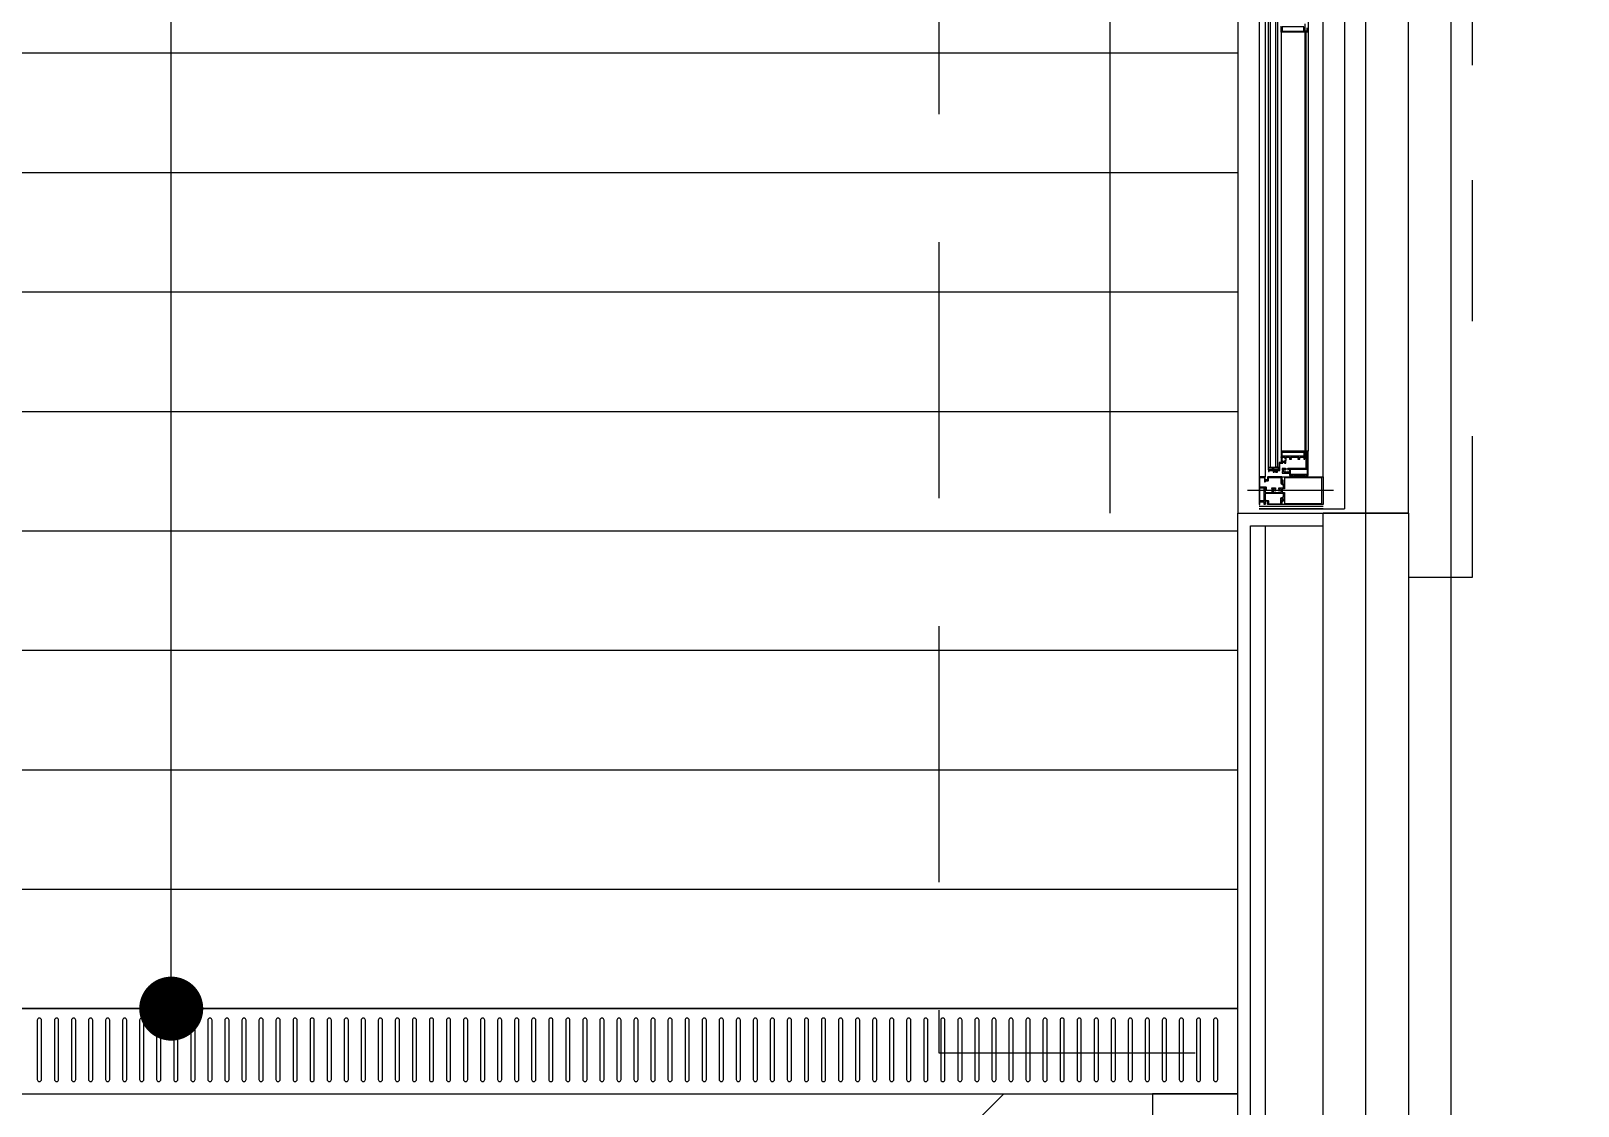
# Model space of a CAD drawing. Header units: millimetres. Extents: x -47382 to 204618, y -51045 to 127155.
# Drawn here: x 22372 to 25997, y 55446 to 57966 of the extents above; entities that cross this region are included whole.
import ezdxf

# ---------------------------------------------------------------- set-up
doc = ezdxf.new("R2010")
doc.units = ezdxf.units.MM
doc.header["$LTSCALE"] = 300
doc.header["$MEASUREMENT"] = 0
for name, pattern in [('CEN', [62, 60, -1, 0, -1]), ('HID', [2, 1.1, -0.9]), ('STD_HIDDEN', [3, 2, -1])]:
    doc.linetypes.add(name, pattern=pattern)
for name, color, linetype in [('A-CEN', 1, 'CEN'), ('A-CURTAIN', 4, 'HID'), ('A-DOOR', 4, 'CONTINUOUS'), ('A-FLOR-FLIN-TYP2', 8, 'CONTINUOUS'), ('A-FLOR-INSL', 8, 'CONTINUOUS'), ('A-FLOR-LINE-ABOV', 6, 'STD_HIDDEN'), ('A-FLOR-PAVE-PAT1', 251, 'CONTINUOUS'), ('A-FLOR-PFIX', 6, 'CONTINUOUS'), ('A-FLOR-STRA-ETC', 7, 'CONTINUOUS'), ('A-FLOR-STRA-MAIN', 4, 'CONTINUOUS'), ('A-OUT-FIN-TYP2', 4, 'CONTINUOUS'), ('A-ST-AXIS-CEN', 252, 'CEN'), ('A-ST-CONC', 2, 'CONTINUOUS')]:
    doc.layers.add(name, color=color, linetype=linetype)

# ---------------------------------------------------------------- blocks, each defined once
blk = doc.blocks.new('A$C425351A3')
at = {"layer": 'A-DOOR', "color": 4}
for p, q in [((0, 227.1), (3620, 227.1)), ((3620, 27.1), (3620, 227.1)), ((3577.5, 201.3), (3577.5, 0)), ((3545, 177.1), (2442.5, 177.1)), ((3615, 177.1), (3615, 27.1)), ((3620, 177.1), (3620, 27.1)), ((2502.5, 142.1), (3485, 142.1)), ((2502.5, 137.1), (3525.5, 137.1)), ((2502.5, 134.1), (3485, 134.1)), ((2502.5, 79.1), (3498.5, 79.1)), ((3506.1, 81.1), (3506.1, 79.1)), ((3522.6, 50.1), (3525.1, 74.1)), ((2442.5, 41.1), (3545, 41.1)), ((3522.6, 71.1), (2464.9, 71.1)), ((3522.6, 66.1), (2464.9, 66.1)), ((3522.6, 54.1), (2464.9, 54.1)), ((3522.6, 49.1), (2464.9, 49.1)), ((3522.6, 71.1), (3522.6, 65.1)), ((3522.6, 49.1), (3522.6, 71.1)), ((2442.5, 27.1), (3545, 27.1))]:
    blk.add_line(p, q, dxfattribs=at)
for points in [[(3610, 81.1), (3601.1, 81.1, -1), (3601.1, 82.2), (3602, 82.2), (3602, 83.8), (3596, 83.8), (3596, 82.2), (3597, 82.2, -1), (3597, 81.1), (3593.5, 81.1, -0.414214), (3593, 81.6), (3593, 83.6, 0.414214), (3592.5, 84.1), (3584.5, 84.1, 0.414214), (3584, 83.6), (3584, 69.9), (3583.7, 69.6), (3584, 69.3), (3584, 42.1, 0.414214), (3585, 41.1), (3598.5, 41.1), (3598.5, 41.8, -1), (3600, 41.8), (3600, 41.1), (3610, 41.1), (3610, 39.1), (3605.1, 39.1, 0.414214), (3604.6, 38.6), (3604.6, 30.3, -1), (3603.1, 30.3), (3603.1, 38.6, 0.414214), (3602.6, 39.1), (3572, 39.1, -0.414214), (3571, 40.1), (3571, 42.6), (3572.5, 42.6), (3572.9, 41.4, 0.322823), (3573.4, 41.1), (3581.5, 41.1, 0.414214), (3582, 41.6), (3582, 57.6, 0.414214), (3581.5, 58.1), (3573.3, 58.1, 0.284079), (3572.9, 57.8), (3572.5, 57.1), (3571, 57.1), (3571, 65.1, -0.414214), (3571.5, 65.6), (3573.8, 65.6, -1), (3573.8, 64.1), (3573.5, 64.1, 0.414214), (3573, 63.6), (3573, 60.9, 0.414214), (3573.8, 60.1), (3581.2, 60.1, 0.414214), (3582, 60.9), (3582, 63.6, 0.414214), (3581.5, 64.1), (3581.3, 64.1, -1), (3581.3, 65.6), (3581.5, 65.6, 0.414214), (3582, 66.1), (3582, 73.1, 0.414214), (3581.5, 73.6), (3581.3, 73.6, -1), (3581.3, 75.1), (3581.5, 75.1, 0.414214), (3582, 75.6), (3582, 78.3, 0.414214), (3581.2, 79.1), (3573.8, 79.1, 0.414214), (3573, 78.3), (3573, 75.6, 0.414214), (3573.5, 75.1), (3573.8, 75.1, -1), (3573.8, 73.6), (3571.5, 73.6, -0.414214), (3571, 74.1), (3571, 83.6, 0.414214), (3570.5, 84.1), (3561.5, 84.1, 0.414214), (3561, 83.6), (3561, 83.1, 0.414214), (3561.5, 82.6), (3563, 82.6, -1), (3563, 81.1), (3558.1, 81.1, -1), (3558.1, 82.2), (3559, 82.2), (3559, 83.8), (3553, 83.8), (3553, 82.2), (3554, 82.2, -1), (3554, 81.1), (3545, 81.1), (3545, 177.1), (3610, 177.1)], [(3581.5, 82.1), (3581.5, 86.1, -0.414214), (3582, 86.6), (3607, 86.6, 0.414214), (3607.5, 87.1), (3607.5, 174.1, 0.414214), (3607, 174.6), (3548, 174.6, 0.414214), (3547.5, 174.1), (3547.5, 87.1, 0.414214), (3548, 86.6), (3573, 86.6, -0.414214), (3573.5, 86.1), (3573.5, 82.1, 0.414214), (3574, 81.6), (3581, 81.6, 0.414214)], [(3485, 137.1), (3488.5, 137.1, 1), (3488.5, 138.6), (3487, 138.6), (3487, 140.1), (3495, 140.1), (3495, 138.6), (3493.5, 138.6, 1), (3493.5, 137.1), (3497, 137.1), (3497, 140.1), (3524.5, 140.1, -0.414213), (3525.5, 139.1), (3525.5, 95.2, 0.414213), (3526, 94.7), (3528, 94.7, 1), (3528, 95.7), (3527.5, 95.7), (3527.5, 98.1, -0.414214), (3528, 98.6), (3534, 98.6, -0.414214), (3534.5, 98.1), (3534.5, 95.7), (3534, 95.7, 1), (3534, 94.7), (3534.5, 94.7), (3534.5, 89.5), (3534, 89.5, 1), (3534, 88.5), (3534.5, 88.5), (3534.5, 86.1, -0.414214), (3534, 85.6), (3528, 85.6, -0.414214), (3527.5, 86.1), (3527.5, 88.5), (3528, 88.5, 1), (3528, 89.5), (3526, 89.5, 0.414214), (3525.5, 89), (3525.5, 81.1), (3529, 81.1, 0.414214), (3529.5, 81.6), (3529.5, 81.6, 0.414214), (3529, 82.1), (3527.5, 82.1), (3527.5, 83.6), (3534.5, 83.6), (3534.5, 82.1), (3533, 82.1, 1), (3533, 81.1), (3536.5, 81.1), (3536.5, 91.8), (3536.2, 92.1), (3536.5, 92.4), (3536.5, 97.6, -0.414214), (3537, 98.1), (3542, 98.1), (3542, 106.1), (3544, 106.1, 0.414214), (3545, 107.1, 0.414214), (3544, 108.1), (3542, 108.1), (3542, 134.1), (3544, 134.1, 0.414214), (3545, 135.1, 0.414214), (3544, 136.1), (3542, 136.1), (3542, 142.1), (3485, 142.1)], [(3558.9, 83.2, 0.414214), (3558.4, 83.7), (3553.7, 83.7, 0.414214), (3553.2, 83.2), (3553.2, 82.7, 0.414214), (3553.7, 82.2), (3554.5, 82.2, -0.696601), (3554.5, 80.8), (3545, 80.8), (3545, 48.1, 0.414214), (3546, 47.1), (3552.5, 47.1), (3552.5, 41.6), (3554.5, 41.6), (3554.5, 48.1, 0.414214), (3553.5, 49.1), (3547, 49.1), (3547, 78.5), (3560.5, 78.5), (3560.5, 80.8), (3557.5, 80.8, -0.696601), (3557.5, 82.2), (3558.4, 82.2, 0.414214), (3558.9, 82.7)], [(3596.2, 83.2, -0.414214), (3596.7, 83.7), (3601.4, 83.7, -0.414214), (3601.9, 83.2), (3601.9, 82.7, -0.414214), (3601.4, 82.2), (3600.5, 82.2, 0.696601), (3600.5, 80.8), (3610, 80.8), (3610, 48.1, -0.414214), (3609, 47.1), (3602.5, 47.1), (3602.5, 41.6), (3600.5, 41.6), (3600.5, 48.1, -0.414214), (3601.5, 49.1), (3608, 49.1), (3608, 78.5), (3594.5, 78.5), (3594.5, 80.8), (3597.5, 80.8, 0.696601), (3597.5, 82.2), (3596.7, 82.2, -0.414214), (3596.2, 82.7)], [(3603, 29.1), (3603, 38, 1), (3601.5, 38), (3601.5, 29.1, -0.414214), (3601, 28.6), (3571.7, 28.6, -0.414214), (3570.7, 29.6), (3570.7, 42.9), (3572.7, 42.9), (3573.2, 41.4), (3574.7, 41.4), (3574.7, 43.4, 0.414214), (3573.7, 44.4), (3570.2, 44.4, 0.414214), (3569.2, 43.4), (3569.2, 29.6, -0.414214), (3568.2, 28.6), (3547, 28.6, -0.414214), (3546.5, 29.1), (3546.5, 39.1, -0.414214), (3547, 39.6), (3556.5, 39.6), (3556.5, 41.8, 1), (3555, 41.8), (3555, 41.1), (3545, 41.1), (3545, 27.1), (3610, 27.1), (3610, 28.6), (3603.5, 28.6, -0.414214)]]:
    blk.add_lwpolyline(points, format="xyb", close=True, dxfattribs=at)
for points in [[(2499, 138.6), (2500.5, 138.6), (2500.5, 140.1), (2492.5, 140.1)], [(2483.5, 134.1), (2502.5, 134.1), (2502.5, 79.1), (2489, 79.1)]]:
    blk.add_lwpolyline(points, dxfattribs=at)
for points in [[(2445.5, 142.1), (2502.5, 142.1), (2502.5, 137.1), (2499, 137.1, -1)], [(3498.5, 79.1), (3498.5, 78.6, 1), (3500, 78.6), (3500, 79.1), (3503.7, 79.1), (3504, 79.4), (3504.3, 79.1), (3511.2, 79.1), (3511.2, 74.1), (3525.1, 74.1), (3525.1, 72.1), (3526.4, 72.1), (3526.4, 74.1), (3528.6, 74.1), (3528.6, 59.4), (3526.4, 59.4), (3526.4, 61.4), (3525.1, 61.4), (3525.1, 58.1), (3528.6, 58.1), (3528.6, 49.1), (3532.5, 49.1, 0.414214), (3532.8, 49.4), (3532.8, 50.3, 0.414214), (3532.5, 50.6), (3530.6, 50.6), (3530.6, 59.9), (3533.8, 59.9), (3533.8, 62.9, 0.414214), (3533.3, 63.4), (3532.6, 63.4, 0.414214), (3532.1, 62.9), (3532.1, 61.9), (3530.6, 61.9), (3530.6, 63.4), (3530.6, 65.6), (3533.8, 65.6), (3533.8, 70.1, 0.414214), (3533.3, 70.6), (3532.6, 70.6, 0.414214), (3532.1, 70.1), (3532.1, 67.6), (3530.6, 67.6), (3530.6, 76.1), (3513.2, 76.1), (3513.2, 82.6, 0.414214), (3512.7, 83.1, 0.414214), (3512.2, 82.6), (3512.2, 81.7, -0.414214), (3511.6, 81.1, -0.414214), (3511, 81.7), (3511, 87.9, -0.414214), (3511.6, 88.5, -0.414214), (3512.2, 87.9), (3512.2, 87, 0.414214), (3512.7, 86.5, 0.414214), (3513.2, 87), (3513.2, 90.1), (3507.1, 90.1, 0.414214), (3506.6, 89.6), (3506.6, 87.6, 1), (3507.6, 87.6, -0.414214), (3508.1, 88.1), (3508.4, 88.1, -0.414214), (3509, 87.5), (3509, 81.7, -0.414214), (3508.4, 81.1), (3508.1, 81.1, -0.414214), (3507.6, 81.6, 1), (3506.6, 81.6, -0.414214), (3506.1, 81.1), (3501.9, 81.1, -0.414214), (3501.4, 81.6, 1), (3500.4, 81.6, -0.414214), (3499.9, 81.1), (3499.6, 81.1, -0.414214), (3499, 81.7), (3499, 87.5, -0.414214), (3499.6, 88.1), (3499.9, 88.1, -0.414214), (3500.4, 87.6, 1), (3501.4, 87.6), (3501.4, 89.6, 0.414214), (3500.9, 90.1), (3499, 90.1), (3499, 98.6), (3504, 98.6), (3504, 103.1), (3502, 103.1), (3502, 100.6), (3499, 100.6), (3499, 120.6), (3502, 120.6), (3502, 118.1), (3504, 118.1), (3504, 122.6), (3499, 122.6), (3499, 132.1), (3504, 132.1), (3504, 134.1), (3485, 134.1), (3485, 79.1), (3498.5, 79.1)]]:
    blk.add_lwpolyline(points, format="xyb", dxfattribs=at)
for points in [[(2500.5, 132.1), (2490.5, 132.1), (2490.5, 81.1), (2500.5, 81.1)], [(3487, 132.1), (3497, 132.1), (3497, 81.1), (3487, 81.1)], [(3540, 100.6), (3527.5, 100.6), (3527.5, 140.1), (3540, 140.1)], [(3522.6, 50.1), (3522.6, 74.1), (3525.1, 74.1), (3525.1, 50.1)]]:
    blk.add_lwpolyline(points, close=True, dxfattribs=at)
for centre, radius, start, end in [((3504, 99.4), 9.86, 253.8262, 286.1738), ((3520.2, 92.1), 6.14, 333.4061, 26.5939), ((3525.6, 41.2), 8.43, 69.237, 110.763)]:
    blk.add_arc(centre, radius, start, end, dxfattribs=at)

msp = doc.modelspace()

# ---------------------------------------------------------------- hatches: boundary and pattern name
at = {"layer": 'A-FLOR-PAVE-PAT1'}
h = msp.add_hatch(dxfattribs=at)
h.set_pattern_fill('DOLMIT', color=256, scale=1000)
h.set_pattern_definition([(0, (-72021493.09, 8621329.2), (0, 250), []), (45, (-72021493.1, 8621329.2), (-499.999999, 499.999999), [353.553391, -707.106781])])
h.paths.add_polyline_path([(27200, 51971.4), (25000, 51971.4), (25000, 55474.8), (20201.1, 55474.8), (20200, 49821.4), (22400, 49821.4), (22400, 46871.4), (20200, 46871.4), (20200, 44371.4), (27200, 44371.4)])
h.paths.add_polyline_path([(25200, 52171.4), (25201.2, 55674.8), (25200, 55674.8)])
h.paths.add_polyline_path([(20202.4, 55674.8), (20201.2, 55674.8), (20201.2, 55573.1)])
edge = h.paths.add_edge_path()
edge.add_line((27400, 47271.4), (28750, 47271.4))
edge.add_line((28750, 47271.4), (28750, 48866.4))
edge.add_line((28750, 48866.4), (27970, 48866.4))
edge.add_arc((28825, 48866.4), 855, 98.4067, 180, ccw=False)
edge.add_line((28700, 49712.3), (28700, 49730.6))
edge.add_arc((28825, 50576.4), 854.9, 181.6706, 261.5951, ccw=False)
edge.add_line((27970.4, 50551.4), (27970.4, 50576.4))
edge.add_line((27970.4, 50576.4), (28750, 50576.4))
edge.add_line((28750, 50576.4), (28750, 52171.4))
edge.add_line((28750, 52171.4), (27400, 52171.4))
edge.add_line((27400, 52171.4), (27400, 47271.4))

# ---------------------------------------------------------------- linework, layer by layer
at = {"layer": 'A-CEN'}
msp.add_lwpolyline([(25500, 51971.4), (25500, 61471.4)], dxfattribs=at)
at = {"layer": 'A-CURTAIN'}
msp.add_lwpolyline([(25600, 56686.4), (25750, 56686.4), (25750, 60471.4), (25600, 60471.4)], dxfattribs=at)
at = {"layer": 'A-FLOR-FLIN-TYP2'}
for p, q in [((24900, 60471.4), (24900, 56836.4)), ((25200, 60471.4), (25200, 56836.4)), ((25600, 56836.4), (25600, 60471.4))]:
    msp.add_line(p, q, dxfattribs=at)
at = {"layer": 'A-FLOR-INSL'}
msp.add_line((25265, 54121.4), (25265, 56806.4), dxfattribs=at)
at = {"layer": 'A-FLOR-LINE-ABOV'}
msp.add_lwpolyline([(35400, 61971.4), (24500, 61971.4), (24500, 55571.4), (25200, 55571.4)], dxfattribs=at)
at = {"layer": 'A-FLOR-PFIX'}
for points in [[(20202.4, 55674.8), (20200, 55474.8), (25000, 55474.8), (25000, 51971.4), (27200, 51971.4), (27200, 44371.4), (27400, 44371.4), (27400, 52171.4), (25200, 52171.4), (25200, 55674.8), (20202.4, 55674.8), (20200, 55474.8)], [(25200, 55674.8), (20202.4, 55674.8), (20200, 55474.8), (25000, 55474.8), (25200, 55474.8)], [(25000, 55474.8), (25000, 52171.4), (25200, 52171.4), (25200, 55474.8)]]:
    msp.add_lwpolyline(points, close=True, dxfattribs=at)
for points in [[(22397.4, 55508.8), (22397.4, 55647.6, 1), (22387.4, 55647.6), (22387.4, 55508.8, 1)], [(22437.4, 55508.8), (22437.4, 55647.6, 1), (22427.4, 55647.6), (22427.4, 55508.8, 1)], [(22477.3, 55508.8), (22477.3, 55647.6, 1), (22467.3, 55647.6), (22467.3, 55508.8, 1)], [(22517.3, 55508.8), (22517.3, 55647.6, 1), (22507.3, 55647.6), (22507.3, 55508.8, 1)], [(22557.2, 55508.8), (22557.2, 55647.6, 1), (22547.2, 55647.6), (22547.2, 55508.8, 1)], [(22597.1, 55508.8), (22597.1, 55647.6, 1), (22587.1, 55647.6), (22587.1, 55508.8, 1)], [(22637.1, 55508.8), (22637.1, 55647.6, 1), (22627.1, 55647.6), (22627.1, 55508.8, 1)], [(22677, 55508.8), (22677, 55647.6, 1), (22667, 55647.6), (22667, 55508.8, 1)], [(22716.9, 55508.8), (22716.9, 55647.6, 1), (22706.9, 55647.6), (22706.9, 55508.8, 1)], [(22756.9, 55508.8), (22756.9, 55647.6, 1), (22746.9, 55647.6), (22746.9, 55508.8, 1)], [(22796.8, 55508.8), (22796.8, 55647.6, 1), (22786.8, 55647.6), (22786.8, 55508.8, 1)], [(22836.7, 55508.8), (22836.7, 55647.6, 1), (22826.7, 55647.6), (22826.7, 55508.8, 1)], [(22876.7, 55508.8), (22876.7, 55647.6, 1), (22866.7, 55647.6), (22866.7, 55508.8, 1)], [(22916.6, 55508.8), (22916.6, 55647.6, 1), (22906.6, 55647.6), (22906.6, 55508.8, 1)], [(22956.6, 55508.8), (22956.6, 55647.6, 1), (22946.6, 55647.6), (22946.6, 55508.8, 1)], [(22996.5, 55508.8), (22996.5, 55647.6, 1), (22986.5, 55647.6), (22986.5, 55508.8, 1)], [(23036.4, 55508.8), (23036.4, 55647.6, 1), (23026.4, 55647.6), (23026.4, 55508.8, 1)], [(23076.4, 55508.8), (23076.4, 55647.6, 1), (23066.4, 55647.6), (23066.4, 55508.8, 1)], [(23116.3, 55508.8), (23116.3, 55647.6, 1), (23106.3, 55647.6), (23106.3, 55508.8, 1)], [(23156.2, 55508.8), (23156.2, 55647.6, 1), (23146.2, 55647.6), (23146.2, 55508.8, 1)], [(23196.2, 55508.8), (23196.2, 55647.6, 1), (23186.2, 55647.6), (23186.2, 55508.8, 1)], [(23236.1, 55508.8), (23236.1, 55647.6, 1), (23226.1, 55647.6), (23226.1, 55508.8, 1)], [(23276.1, 55508.8), (23276.1, 55647.6, 1), (23266.1, 55647.6), (23266.1, 55508.8, 1)], [(23316, 55508.8), (23316, 55647.6, 1), (23306, 55647.6), (23306, 55508.8, 1)], [(23355.9, 55508.8), (23355.9, 55647.6, 1), (23345.9, 55647.6), (23345.9, 55508.8, 1)], [(23395.9, 55508.8), (23395.9, 55647.6, 1), (23385.9, 55647.6), (23385.9, 55508.8, 1)], [(23435.8, 55508.8), (23435.8, 55647.6, 1), (23425.8, 55647.6), (23425.8, 55508.8, 1)], [(23475.7, 55508.8), (23475.7, 55647.6, 1), (23465.7, 55647.6), (23465.7, 55508.8, 1)], [(23515.7, 55508.8), (23515.7, 55647.6, 1), (23505.7, 55647.6), (23505.7, 55508.8, 1)], [(23555.6, 55508.8), (23555.6, 55647.6, 1), (23545.6, 55647.6), (23545.6, 55508.8, 1)], [(23595.6, 55508.8), (23595.6, 55647.6, 1), (23585.6, 55647.6), (23585.6, 55508.8, 1)], [(23635.5, 55508.8), (23635.5, 55647.6, 1), (23625.5, 55647.6), (23625.5, 55508.8, 1)], [(23675.4, 55508.8), (23675.4, 55647.6, 1), (23665.4, 55647.6), (23665.4, 55508.8, 1)], [(23715.4, 55508.8), (23715.4, 55647.6, 1), (23705.4, 55647.6), (23705.4, 55508.8, 1)], [(23755.3, 55508.8), (23755.3, 55647.6, 1), (23745.3, 55647.6), (23745.3, 55508.8, 1)], [(23795.2, 55508.8), (23795.2, 55647.6, 1), (23785.2, 55647.6), (23785.2, 55508.8, 1)], [(23835.2, 55508.8), (23835.2, 55647.6, 1), (23825.2, 55647.6), (23825.2, 55508.8, 1)], [(23875.1, 55508.8), (23875.1, 55647.6, 1), (23865.1, 55647.6), (23865.1, 55508.8, 1)], [(23915, 55508.8), (23915, 55647.6, 1), (23905, 55647.6), (23905, 55508.8, 1)], [(23955, 55508.8), (23955, 55647.6, 1), (23945, 55647.6), (23945, 55508.8, 1)], [(23994.9, 55508.8), (23994.9, 55647.6, 1), (23984.9, 55647.6), (23984.9, 55508.8, 1)], [(24034.9, 55508.8), (24034.9, 55647.6, 1), (24024.9, 55647.6), (24024.9, 55508.8, 1)], [(24074.8, 55508.8), (24074.8, 55647.6, 1), (24064.8, 55647.6), (24064.8, 55508.8, 1)], [(24114.7, 55508.8), (24114.7, 55647.6, 1), (24104.7, 55647.6), (24104.7, 55508.8, 1)], [(24154.7, 55508.8), (24154.7, 55647.6, 1), (24144.7, 55647.6), (24144.7, 55508.8, 1)], [(24194.6, 55508.8), (24194.6, 55647.6, 1), (24184.6, 55647.6), (24184.6, 55508.8, 1)], [(24234.5, 55508.8), (24234.5, 55647.6, 1), (24224.5, 55647.6), (24224.5, 55508.8, 1)], [(24274.5, 55508.8), (24274.5, 55647.6, 1), (24264.5, 55647.6), (24264.5, 55508.8, 1)], [(24314.4, 55508.8), (24314.4, 55647.6, 1), (24304.4, 55647.6), (24304.4, 55508.8, 1)], [(24354.4, 55508.8), (24354.4, 55647.6, 1), (24344.4, 55647.6), (24344.4, 55508.8, 1)], [(24394.3, 55508.8), (24394.3, 55647.6, 1), (24384.3, 55647.6), (24384.3, 55508.8, 1)], [(24434.2, 55508.8), (24434.2, 55647.6, 1), (24424.2, 55647.6), (24424.2, 55508.8, 1)], [(24474.2, 55508.8), (24474.2, 55647.6, 1), (24464.2, 55647.6), (24464.2, 55508.8, 1)], [(24514.1, 55508.8), (24514.1, 55647.6, 1), (24504.1, 55647.6), (24504.1, 55508.8, 1)], [(24554, 55508.8), (24554, 55647.6, 1), (24544, 55647.6), (24544, 55508.8, 1)], [(24594, 55508.8), (24594, 55647.6, 1), (24584, 55647.6), (24584, 55508.8, 1)], [(24633.9, 55508.8), (24633.9, 55647.6, 1), (24623.9, 55647.6), (24623.9, 55508.8, 1)], [(24673.8, 55508.8), (24673.8, 55647.6, 1), (24663.8, 55647.6), (24663.8, 55508.8, 1)], [(24713.8, 55508.8), (24713.8, 55647.6, 1), (24703.8, 55647.6), (24703.8, 55508.8, 1)], [(24753.7, 55508.8), (24753.7, 55647.6, 1), (24743.7, 55647.6), (24743.7, 55508.8, 1)], [(24793.7, 55508.8), (24793.7, 55647.6, 1), (24783.7, 55647.6), (24783.7, 55508.8, 1)], [(24833.6, 55508.8), (24833.6, 55647.6, 1), (24823.6, 55647.6), (24823.6, 55508.8, 1)], [(24873.5, 55508.8), (24873.5, 55647.6, 1), (24863.5, 55647.6), (24863.5, 55508.8, 1)], [(24913.5, 55508.8), (24913.5, 55647.6, 1), (24903.5, 55647.6), (24903.5, 55508.8, 1)], [(24953.4, 55508.8), (24953.4, 55647.6, 1), (24943.4, 55647.6), (24943.4, 55508.8, 1)], [(24993.3, 55508.8), (24993.3, 55647.6, 1), (24983.3, 55647.6), (24983.3, 55508.8, 1)], [(25033.3, 55508.8), (25033.3, 55647.6, 1), (25023.3, 55647.6), (25023.3, 55508.8, 1)], [(25073.2, 55508.8), (25073.2, 55647.6, 1), (25063.2, 55647.6), (25063.2, 55508.8, 1)], [(25113.2, 55508.8), (25113.2, 55647.6, 1), (25103.2, 55647.6), (25103.2, 55508.8, 1)], [(25153.1, 55508.8), (25153.1, 55647.6, 1), (25143.1, 55647.6), (25143.1, 55508.8, 1)]]:
    msp.add_lwpolyline(points, format="xyb", close=True, dxfattribs=at)
at = {"layer": 'A-FLOR-STRA-ETC'}
msp.add_line((22701.2, 55674.8), (22701.2, 59314.8), dxfattribs=at)
at = {"layer": 'A-FLOR-STRA-ETC', "const_width": 75}
msp.add_lwpolyline([(22701.2, 55637.3, -1), (22701.2, 55712.3, -1)], format="xyb", close=True, dxfattribs=at)
at = {"layer": 'A-FLOR-STRA-MAIN'}
for p, q in [((20754.4, 57914.8), (25200, 57914.8)), ((20676.5, 57634.8), (25200, 57634.8)), ((20608.8, 57354.8), (25200, 57354.8)), ((20550.8, 57074.8), (25200, 57074.8)), ((20502.4, 56794.8), (25200, 56794.8)), ((20463.5, 56514.8), (25200, 56514.8)), ((20433.9, 56234.8), (25200, 56234.8)), ((20413.6, 55954.8), (25200, 55954.8)), ((20202.4, 55674.8), (25200, 55674.8))]:
    msp.add_line(p, q, dxfattribs=at)
at = {"layer": 'A-OUT-FIN-TYP2'}
for p, q in [((25200, 56836.4), (25400, 56836.4)), ((25200, 54091.4), (25200, 56836.4)), ((25230, 56806.4), (25400, 56806.4)), ((25230, 54121.4), (25230, 56806.4))]:
    msp.add_line(p, q, dxfattribs=at)
at = {"layer": 'A-ST-AXIS-CEN'}
msp.add_lwpolyline([(25700, 51971.4), (25700, 99371.4)], dxfattribs=at)
at = {"layer": 'A-ST-CONC'}
for p, q in [((25400, 55771.4), (25400, 56836.4)), ((25400, 56836.4), (25600, 56836.4)), ((25600, 56836.4), (25600, 54091.4)), ((25400, 54091.4), (25400, 55771.4))]:
    msp.add_line(p, q, dxfattribs=at)
at = {"layer": 'A-ST-CONC', "linetype": 'ByBlock', "ltscale": 10}
msp.add_line((25600, 56836.4), (25400, 56836.4), dxfattribs=at)

# ---------------------------------------------------------------- block references
at = {"layer": 'A-ST-CONC', "rotation": 269.9999999999999}
msp.add_blockref('A$C425351A3', (25222.9, 60466.4), dxfattribs=at)

doc.saveas('drawing.dxf')
